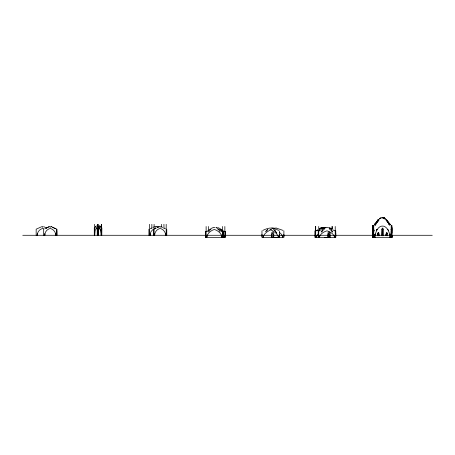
<?xml version="1.0" encoding="UTF-8"?>
<svg xmlns="http://www.w3.org/2000/svg" width="455" height="455" viewBox="0 0 455 455"><rect width="100%" height="100%" fill="white"/><g stroke="black" fill="none" stroke-linecap="round" stroke-linejoin="round"><path stroke-width="0.68" d="M41.706 226.692L36.167 229.183L36.155 235.28M94.68 233.989L94.543 235.28M97.234 235.28L97.234 228.45M98.104 232.778L97.922 235.28L97.495 235.28L97.478 233.847M97.478 230.253L97.478 229.673M97.632 233.989L97.671 235.28L97.768 233.847M97.882 233.989L97.922 235.28M148.916 229.183L148.91 235.28M149.456 235.28L149.456 224.298M153.551 229.183L153.54 235.28M154.091 235.28L154.091 224.298M163.942 228.416L163.942 224.298M223.155 233.176L223.155 234.297M225.396 233.176L225.396 234.297M273.774 237.436L273.756 232.909L272.676 231.851L271.595 232.909L271.578 237.43L278.119 237.436M372.781 235.696L372.781 230.173M372.781 226.072L372.816 230.725M373.697 235.696L373.697 230.173M373.697 226.072L373.731 230.725M382.376 229.627L382.479 235.69L383.463 235.696L383.377 229.968L382.473 227.989L381.836 229.098M391.277 231.174L391.277 232.55L391.107 231.191M391.277 229.218L391.243 230.719L391.277 228.33M391.277 227.853L391.277 227.517M391.277 227.056L391.277 225.293L391.277 237.447L372.781 237.447L372.781 227.978M391.926 231.174L391.926 232.55L391.522 228.7M391.926 229.218L391.891 230.719L391.926 228.33M391.926 227.853L391.926 227.517M391.926 227.056L391.926 225.458M283.886 230.873L283.886 237.442L261.966 237.442L261.966 230.873M279.541 230.873L279.546 237.442M372.781 225.765L372.781 225.458M43.663 235.28L43.674 229.183M391.277 225.458L391.277 225.606M44.357 235.28L44.761 235.28C44.744 231.982 47.087 229.235 50.255 228.433C53.428 229.235 55.766 231.982 55.749 235.28L55.675 233.512M56.693 230.145L56.71 229.183M56.824 230.145L56.835 229.183L52.706 227.392M154.717 233.512L154.643 235.28C154.62 231.982 156.964 229.235 160.132 228.433C163.305 229.235 165.643 231.982 165.626 235.28L165.552 233.512M220.959 229.212L223.149 230.895L224.702 231.493L225.396 231.316L225.396 237.482L205.58 237.482L205.58 231.316L206.274 231.493L207.821 230.895L210.017 229.212M261.978 236.554L261.972 234.45M390.982 235.73L390.987 234.484C390.629 237.419 392.466 238.738 391.926 235.002M391.926 227.927L391.926 237.447L391.636 234.484L391.926 237.442L391.692 236.782M223.155 237.482L223.155 231.316L222.461 231.493L220.908 230.895L218.719 229.212M225.384 236.111L225.39 231.84M279.535 236.554L279.541 234.45M283.88 236.554L283.88 234.45M315.156 237.447L315.161 230.833M318.193 237.447L318.204 230.833L319.239 230.844M166.718 229.183L166.723 235.28L166.718 229.678M378.389 235.462L377.895 233.125C378.611 231.373 379.453 234.57 379.305 235.462M373.817 236.037L373.891 234.49L373.697 237.447L375.449 237.447M385.675 235.019L385.669 235.462M386.323 235.019L386.318 235.462M385.681 234.905L386.631 232.38L387.398 233.847M386.329 234.905L387.04 232.721M94.72 235.28L95.129 230.731L96.477 227.449M374.351 237.447L374.801 237.447L375.022 234.507L374.675 236.048M37.327 234.376L36.98 235.28M44.84 234.376L44.761 235.28L44.84 233.512M150.082 233.512L150.008 235.28L150.082 234.376M154.643 235.28L154.717 234.376M372.781 237.442L372.969 234.49L372.781 237.447L373.015 236.782M37.327 233.512L37.253 235.28C37.236 231.982 39.574 229.235 42.747 228.433L44.146 228.962M221.67 235.03L222.057 237.482C221.557 233.438 218.081 230.588 214.368 229.451C210.654 230.588 207.179 233.438 206.678 237.482L207.065 235.03M263.183 236.1L263.064 237.442C263.809 233.603 267.438 231.362 270.753 229.866C274.075 231.362 277.704 233.603 278.443 237.442L278.324 236.1M95.328 227.21L96.159 225.987M98.28 227.21L99.11 225.987M98.53 227.21L99.361 225.987M382.422 229.292L382.166 235.679M377.423 234.484L377.354 235.696L378.981 235.69M378.071 234.484L378.003 235.696M374.801 237.447C375.113 232.721 377.986 224.713 383.963 226.215C386.926 227.386 388.553 230.389 389.372 233.313C390.322 234.388 389.031 237.817 391.05 237.442M150.008 235.28C149.991 231.982 152.328 229.235 155.502 228.433M391.556 233.967L391.727 232.92M316.384 236.196L316.253 237.447L317.067 235.4L318.335 233.95M319.421 236.196L319.291 237.447C320.144 233.898 323.681 231.737 326.98 230.833C330.284 231.737 333.822 233.898 334.675 237.447L334.544 236.196M206.678 237.482L206.917 236.219M374.931 235.747L375.329 234.001M328.089 234.769L327.936 236.435L329.881 236.452C330.046 235.508 329.272 232.158 328.425 233.881M377.44 234.365L377.883 233.102M378.088 234.365L378.787 232.676M98.445 230.253L99.679 227.449M328.112 234.672L328.345 234.052M381.773 229.292L381.517 235.679L383.463 235.696M373.936 236.782L373.697 237.447L373.697 227.978M95.3 226.931L95.413 226.636L95.596 226.931M98.252 226.931L98.365 226.636L98.798 226.931M278.682 230.395L276.492 229.422M283.027 230.395L276.225 228.057L272.215 228.529M382.49 229.098L382.968 228.205M321.156 232.033L322.913 229.03M318.637 230.89L319.871 229.03M98.593 229.053L98.923 228.45M375.403 225.037L376.092 223.894M97.359 226.931L97.541 226.636L96.796 225.987M100.31 226.931L100.356 226.482M100.561 226.931L100.743 226.636L99.998 225.987M210.927 228.819L208.589 232.016M378.133 232.676L378.497 232.602M377.184 220.902L374.505 224.508M378.105 220.902L375.421 224.508M321.765 232.033L323.42 229.815L324.54 229.03M375.807 222.984L377.997 220.186M376.723 222.984L378.913 220.186M319.546 230.89L321.497 229.03M375.233 223.632L375.563 223.212M375.028 223.877L374.346 224.594M94.714 227.449L94.282 227.949L94.282 235.28M375.267 224.594L375.762 224.099M380.158 218.195L380.636 217.922M316.452 230.708L317.618 229.997M316.549 230.708L317.721 229.997M382.974 218.053L383.303 218.047M320.644 228.251L319.643 228.854L321.156 228.029L319.928 228.649M152.92 227.392L154.461 226.692M157.555 227.392L159.091 226.692M211.387 228.33L213.412 227.511M380.38 218.076L379.527 218.423M46.273 228.063L49.083 226.692M320.075 228.558L321.156 228.029M324.358 227.949L323.113 228.558C325.433 227.273 328.533 227.273 330.853 228.558L329.608 227.949M381.353 217.621L381.785 217.621M382.274 217.621L382.706 217.621M382.922 217.621L383.355 217.621M45.085 228.683L49.214 226.692M150.326 228.683L151.646 228.063M154.962 228.683L156.281 228.063M210.318 229.246L211.04 228.99M269.889 229.36L271.618 229.36M42.503 226.835L42.992 226.835M49.885 226.835L50.499 226.835M50.01 226.835L50.255 227.261M155.257 226.835L155.746 226.835M157.652 226.835L158.141 226.835M159.887 226.835L160.376 226.835M213.77 227.449L214.959 227.449M216.011 227.449L217.2 227.449M321.219 227.949L321.941 227.819M321.844 227.819L322.584 227.716M315.747 230.884L316.197 230.844M322.481 227.716L323.243 227.654M323.141 227.654L323.943 227.614M271.8 228.057L274.052 228.057M43.788 226.692L46.598 228.063M51.17 226.692L51.603 226.675M156.543 226.692L158.078 227.392M158.943 226.692L159.244 226.675M161.172 226.692L162.714 227.392M378.333 235.69L379.726 235.679L377.354 235.696M389.258 237.447L390.396 237.442M22.75 235.28L432.25 235.28M98.587 235.28L98.672 227.949L98.246 227.449M101.789 235.28L101.874 227.949L101.442 227.449M386.648 235.69L387.626 235.696L385.675 235.576M391.055 237.447L391.277 235.002M324.745 237.442L327.043 237.447M381.739 235.679L383.224 235.707M385.903 235.679L387.302 235.69M156.548 226.675L156.856 226.692M315.4 230.867L315.844 230.884M323.846 227.614L324.642 227.654M324.546 227.654L325.308 227.716M315.503 230.867L315.065 230.833L315.053 237.447L335.773 237.447L335.762 230.833L334.726 230.844M325.206 227.716L325.945 227.819M275.099 229.121L275.963 229.36M274.223 228.683C270.48 226.965 265.845 228.922 262.831 230.395M207.821 231.316L208.168 231.413M386.34 219.481L386.818 219.924M218.002 227.671L219.589 228.33M385.186 218.627L383.912 217.871L385.18 218.423M219.93 228.99L220.652 229.246L222.387 232.016M217.689 228.99L218.417 229.246L220.146 232.016M383.98 217.905L384.833 218.4M385.772 219.486L386.17 219.924M384.327 218.076L383.895 217.877L384.731 218.315L384.071 217.922M163.988 228.063L165.307 228.683M55.43 228.683L51.478 226.675M384.094 218.201L384.907 218.764M216.597 227.921L217.348 228.33M382.655 218.047L382.49 218.127M381.734 218.047L381.569 218.127M99.747 225.987L100.191 226.306M333.208 229.997L334.374 230.708M383.753 218.127L385.345 219.407M383.901 218.195L384.538 218.627M220.049 228.819L220.652 229.246M217.808 228.819L218.417 229.246M329.426 229.03L330.546 229.815L332.201 232.033M390.168 224.998L386.875 220.902M279.677 232.602L281.685 234.524L282.788 237.442L282.669 236.1M99.679 227.949L101.027 230.731L101.437 235.28L101.476 233.989M99.429 227.949L100.777 230.731L101.186 235.28L101.226 233.989M96.477 227.949L97.825 230.731L98.234 235.28L98.274 233.989M389.708 224.588L389.031 223.871L389.554 224.503M331.052 229.03L332.81 232.033M101.198 227.449L101.624 227.949M386.716 220.186L388.161 221.966M386.067 220.186L388.251 222.978M390.202 224.503L387.131 220.362M276.606 232.755L276.037 232.01L276.907 233.182M387.905 222.33L388.553 223.274M388.9 222.978L389.52 223.911M388.871 223.911L389.571 225.032M96.983 228.45L97.313 229.053M383.047 228.956L383.195 229.32M387.87 229.371L388.581 230.827M222.995 233.785L224.298 237.482L223.911 235.03M387.211 233.347L387.353 233.716M100.851 226.931L100.743 226.636L100.828 227.21M100.492 226.636L100.606 226.931M97.654 226.931L97.541 226.636L97.626 227.21M386.437 233.716L386.716 235.258M382.206 229.098L382.405 229.752M391.926 230.173L391.556 228.7L391.926 233.972M391.027 229.189L391.277 230.173M387.427 233.927L387.637 235.258M391.488 226.772L391.926 228.598L391.926 226.926M390.305 236.043L389.952 234.501L390.18 237.447M224.053 236.219L224.298 237.482M221.812 236.219L222.057 237.482M391.033 232.676L391.277 233.972M391.63 235.73L391.926 237.447M391.806 236.037L391.55 233.455M373.788 233.967L373.936 235.736M372.867 233.967L373.015 235.736M165.552 234.376L165.626 235.28M55.675 234.376L55.749 235.28M390.896 233.449L390.982 234.905M56.824 230.844L56.847 235.28L56.835 229.678M56.693 230.844L56.721 235.28L56.71 229.678M391.658 229.923L391.675 230.554M205.586 231.84L205.592 236.111M223.149 231.84L223.143 236.111M373.703 226.931L373.697 225.293L373.703 227.068M391.277 226.926L391.277 228.603M373.697 227.517L373.703 227.858M372.781 225.379L372.781 227.068M372.781 227.517L372.781 227.858M335.767 233.131L335.773 236.446M372.781 225.606L372.781 226.931M372.781 231.18L372.781 232.55M335.221 226.459L335.221 237.447M332.184 226.459L332.184 229.206M332.082 226.459L332.082 229.206M318.745 226.459L318.745 237.447M315.702 226.459L315.702 237.447M315.605 226.459L315.605 230.577M225.396 234.479L225.396 236.486M224.85 226.493L224.85 237.482M223.155 234.479L223.155 236.486M222.609 226.493L222.609 237.482M208.367 226.493L208.367 230.617M206.126 226.493L206.126 237.482M205.58 232.317L205.58 237.464M166.177 224.298L166.177 235.28M161.542 224.298L161.542 227.045M160.132 226.761L160.132 227.261M157.896 226.761L157.896 227.261M155.502 226.761L155.502 227.261M151.856 224.298L151.856 228.416M101.653 224.298L101.653 235.28M101.408 224.298L101.408 228.416M101.408 232.533L101.408 235.28M98.456 224.298L98.456 235.28M97.7 224.298L97.7 227.045M97.7 229.792L97.7 235.28M97.45 224.298L97.45 227.045M97.45 228.416L97.45 235.28M94.498 224.298L94.498 235.28M42.747 226.761L42.747 227.261M330.08 233.074L330.08 237.447L327.884 237.442L327.958 232.755L328.982 231.862L330.08 233.074M273.665 236.003L273.654 236.441L271.709 236.424L271.885 234.661L272.664 233.131L273.665 236.003M372.975 230.56L372.895 231.402L373.072 229.934L372.975 230.56M373.896 230.56L373.817 231.402L373.987 229.934L373.896 230.56M376.495 230.025L376.393 230.833L377.104 229.377L376.495 230.025M378.099 219.566L377.889 219.93L378.099 219.566M379.015 219.566L378.805 219.93L379.021 219.566M375.176 223.894L374.488 225.037L375.176 223.894M266.732 230.384L265.726 231.521L267.813 229.559L266.732 230.384M375.739 224.798L375.301 225.106L375.739 224.804M380.306 218.127L379.874 218.4L380.306 218.127M320.548 228.251L319.541 228.854L321.321 227.949L319.677 228.746L320.548 228.251M323.681 228.251L322.68 228.854L324.193 228.029L322.817 228.746L323.681 228.251M272.044 228.114L272.044 228.114M275.98 228.114L276.014 228.126M273.813 228.114L273.813 228.114M330.114 228.171L329.773 228.029L331.286 228.854L330.114 228.171M274.774 230.384L273.694 229.559L275.781 231.521L274.774 230.384M390.362 224.588L389.867 224.093L390.362 224.588M389.514 224.924L388.871 223.905L389.514 224.924M391.277 237.447L391.078 236.304L391.277 237.447"/></g></svg>
